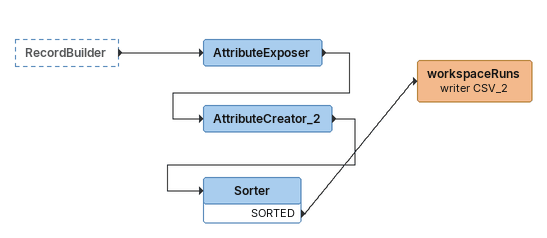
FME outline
RecordBuilder [outside]
    -> AttributeExposer
AttributeExposer
    -> AttributeCreator_2
AttributeCreator_2
    -> Sorter
Sorter
    SORTED -> workspaceRuns (writer CSV_2)
workspaceRuns (writer CSV_2)
